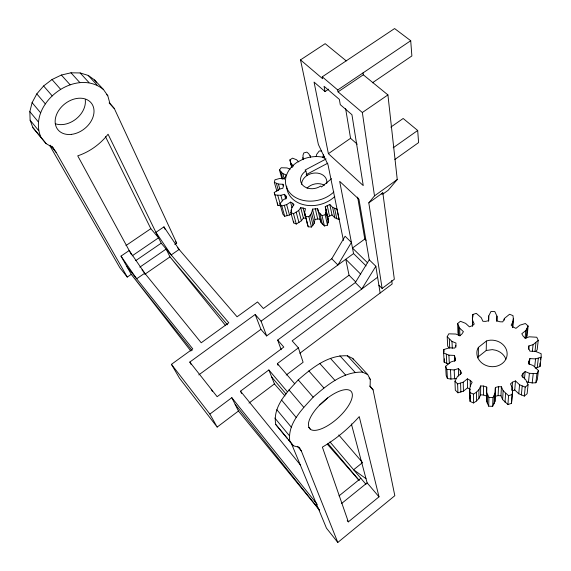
<?xml version="1.0" encoding="UTF-8"?>
<svg xmlns="http://www.w3.org/2000/svg" width="571" height="571" viewBox="0 0 571 571"><rect width="100%" height="100%" fill="white"/><g stroke="black" fill="none" stroke-linecap="round" stroke-linejoin="round"><path stroke-width="0.86" d="M488.612 321.259L488.733 315.949L490.981 311.466L494.8 311.566L496.984 316.177L496.963 320.881L500.003 321.787L502.787 321.873L504.421 318.425L509.553 314.271L512.994 315.606L513.336 318.675L512.944 321.773L511.138 325.163L513.086 326.955L515.92 328.361L519.917 325.185L525.37 323.514L528.111 325.998L525.798 330.552L521.794 333.75L523.264 336.305L525.249 338.125L529.396 336.811L536.776 337.24L538.239 340.345L533.071 344.67L528.874 345.926L528.874 348.396L529.867 351.165L535.562 351.429L541.144 353.685L541.165 357.16L535.591 358.895L529.867 358.617L528.874 361.322L528.874 363.841L533.128 365.54L538.424 370.515L537.304 379.708L535.862 382.77L532.186 382.955L527.054 381.892M488.733 315.949L488.69 320.638L485.65 321.373L482.888 321.295L481.317 317.776L476.3 313.358L472.881 314.457L472.403 317.462L472.638 320.559L474.251 324.071L472.26 325.684L469.412 326.84L465.658 323.372L460.426 321.287L457.649 323.507L459.676 328.182L463.424 331.672L461.875 334.064L459.862 335.684L455.901 334.042L448.763 333.828L447.207 336.74L451.989 341.429L455.986 343.043L455.872 345.476L454.78 348.103L449.277 347.839L443.81 349.538L443.624 352.935L448.899 355.155L454.43 355.426L455.273 358.181L455.151 360.658L450.969 361.914L445.644 366.268L446.907 369.444L454.202 369.929L458.385 368.602L460.283 370.493L461.653 373.148L457.499 376.46L454.959 381.235L457.614 383.912L463.224 382.192L467.385 378.851L470.233 380.379L472.167 382.306C468.206 387.873 469.99 395.068 470.09 401.442L473.552 402.955L476.45 401.006L476.471 392.17L478.941 389.665L480.696 385.939L483.573 386.06L486.72 387.088L486.663 392.227L488.926 397.38L488.683 406.167L492.652 406.352L494.964 401.463L495.35 387.452L498.526 386.688L501.424 386.817L503.13 390.7L508.54 395.682L512.166 394.504L512.594 391.164L512.251 387.745L510.453 383.89L512.515 382.163L515.477 380.936L519.567 384.754L525.22 387.109L528.075 384.697L525.698 379.594L521.601 375.797L523.129 373.263L525.17 371.55L529.403 373.327L536.961 373.612L538.424 370.515M477.756 357.889L478.355 356.754L478.405 347.389L486.413 341.037L488.462 340.409A15.189 13.247 7.1 0 1 507.127 353.099A15.189 13.247 7.1 0 1 490.182 366.546A15.189 13.247 7.1 0 1 477.499 349.109L478.405 347.389M494.964 401.463L495.314 388.266M476.45 401.006L478.876 398.529L478.941 389.665M478.876 398.529L480.596 394.861L480.696 385.939M488.683 406.167L486.456 401.078L486.513 396.003L483.423 394.982L480.596 394.861M483.423 394.982L483.573 386.06M337.804 542.45L301.352 451.004L299.347 447.357L293.401 445.801L275.743 424.474C272.41 406.716 287.22 391.899 298.233 379.893C311.93 368.01 328.254 354.691 347.461 355.819L352.75 358.438L367.724 374.583L370.279 379.38L370.136 386.11L373.084 389.857L394.825 495.692L337.804 542.45L326.469 528.161L291.253 443.153M478.355 356.754L486.221 350.487L486.413 341.037M486.456 401.078L486.72 387.088M487.348 403.576L487.57 394.754M492.652 406.352L492.966 397.559L495.321 392.605M496.784 321.494L496.984 316.177M494.029 403.883L494.372 395.053M494.993 396.374L498.112 395.624L498.526 386.688M504.329 320.195L504.421 318.425M512.594 391.164L511.502 403.369L507.94 404.518L502.63 399.593L500.96 395.753L501.424 386.817M448.071 363.934L444.174 362.185L444.359 358.824M502.63 399.593L503.13 390.7M505.042 402.298L505.585 393.44M512.594 327.069L512.944 321.773M512.744 327.533L513.336 318.675M507.94 404.518L508.54 395.682M290.118 169.202L287.056 167.931L281.16 167.76L279.483 169.994L282.816 173.584L285.907 174.826L285.486 176.682L284.237 178.687L279.711 178.48L274.958 179.772L274.351 182.363L278.42 184.069L282.966 184.276L283.287 186.374L282.859 188.266L279.226 189.215L274.244 192.527L274.865 194.947L280.832 195.318L284.465 194.318L285.785 195.753L286.556 197.773L282.681 200.285L279.947 203.911L281.781 205.938L286.642 204.639L290.525 202.113L292.666 203.276L294.008 204.739L291.917 207.48L290.825 212.555L293.508 213.747L298.676 210.463L300.717 207.68L305.485 208.672L304.607 212.562L307.555 224.81L308.247 226.801L311.488 227.022L314.171 223.361L315.006 219.5L317.704 219L320.031 219.15L320.795 222.105L324.385 225.959L327.497 225.117L328.475 220.035L325.234 206.709L329.788 204.475L332.636 207.373L336.969 209.164L339.095 219.599L334.82 217.808L332.015 214.924L329.788 204.475M327.497 225.117L325.185 214.753L326.191 209.636M511.909 390.357L512.515 382.163M512.073 390.186L512.251 387.745M511.502 403.369L512.166 394.504M528.075 384.697L527.133 393.704L524.321 396.081L518.775 393.747L514.757 389.972L515.477 380.936M518.775 393.747L519.567 384.754M300.717 207.68L303.379 218.043L301.374 220.799L296.285 224.046L293.644 222.861L293.794 221.184M525.084 338.439L525.798 330.552M527.083 328.432L526.191 338.096L527.197 335.691L528.111 325.998M522.743 377.417L523.129 373.263M303.158 159.273L302.994 155.241L303.808 152.928L306.813 152.122L308.754 153.692L310.595 156.975M521.359 395.018L522.201 386.039M524.449 379.044L525.17 371.55M528.532 349.373L528.874 345.926M524.321 396.081L525.22 387.109M528.618 363.855L528.874 361.322M529.26 364.548L529.867 358.617M528.446 382.477L529.403 373.327M532.336 351.572L533.071 344.67M534.984 351.379L535.948 342.728M532.186 382.955L533.214 373.805M534.72 366.525L535.591 358.895M538.239 340.345L537.14 349.895L535.448 351.657M535.205 368.059L537.232 367.56L538.346 358.217M535.862 382.77L536.961 373.612M540.402 359.666L540.616 357.953M537.232 367.56L540.002 366.518L541.165 357.16M469.833 398.137L470.19 395.653M322.822 157.582L323.464 154.698L324.15 158.017M304.943 214.489L305.635 216.495L308.925 216.709L311.659 213.019L312.523 209.122L317.619 208.758L318.39 211.734L322.023 215.61L324.385 225.959M316.184 156.518L316.677 154.356L319.275 150.951L321.637 151.072M121.009 256.108L136.655 278.798L144.749 273.209L129.196 250.533L121.009 256.108L131.244 274.344L127.269 277.078L56.243 152.521L52.967 147.603L46.144 143.656L32.897 127.654L30.12 120.181L29.835 111.645L32.104 102.659L36.801 93.88L43.61 85.971L52.011 79.533L61.368 75.037L70.982 72.802L80.14 72.952L88.198 75.422L94.622 79.99L103.437 89.497L107.798 95.764L109.875 103.315L114.357 108.597L176.675 243.068L174.74 244.395M41.162 137.768C26.209 104.671 75.151 66.486 103.437 89.497M289.875 441.747C287.042 423.853 302.145 409.264 313.172 397.145C327.012 385.161 343.185 371.564 362.542 372.128L367.724 374.583M331.758 258.777L345.091 236.23L351.401 242.39L337.918 264.994L331.758 258.777L263.388 308.526L257.55 301.966L237.072 316.798L177.431 247.507M281.16 349.745L277.67 340.08L355.333 282.552L369.251 259.812L358.973 199.322L339.681 181.364L353.549 253.567L366.097 265.915M369.251 259.812L375.846 266.243L361.764 289.033L355.333 282.552M368.809 202.862L382.827 192.791L394.34 279.276L382.12 288.434L368.809 202.862L374.49 195.867L397.252 179.537L387.923 94.922L363.299 74.808L363.035 72.895M381.721 194.119L382.827 192.791M397.252 179.537L388.137 190.3L382.756 194.169M331.53 178.694L321.552 186.96L320.674 186.067A12.826 10 -13.2 0 1 302.916 185.397A12.826 10 -13.2 0 1 305.792 171.022L305.085 170.058L326.127 158.938M348.339 521.873L379.016 496.834L359.245 416.609C348.56 428.507 336.198 439.035 322.379 447.114L348.339 521.873L347.225 520.502M341.501 503.572L367.124 482.859L351.365 423.91M339.031 495.878L360.865 478.291M454.959 381.235L455.315 390.171L457.928 392.812L463.431 391.128L467.528 387.837L467.385 378.851M217.166 427.079L238.45 411.027L231.812 397.68L209.885 414.089L217.166 427.079L179.458 378.138L171.443 364.334L192.762 348.888L126.933 266.657M249.006 403.069L274.43 383.905L268.87 369.958L240.505 391.178L241.583 393.455M286.207 375.033L303.115 362.278L298.39 347.867L292.152 340.858L377.609 277.235M299.861 353.242L392.17 283.987L391.685 280.489M277.956 365.19L277.356 363.606L298.39 347.867M191.064 364.384L189.808 362.064L255.194 314.485L260.904 329.339L266.65 335.934L349.045 275.215L345.755 259.263L360.744 274.194M198.787 374.904L260.904 329.339M266.65 335.934L261.068 321.173L353.549 253.567M357.646 197.095L364.798 239.056L352.485 248.028L367.667 262.903M394.839 159.487L418.6 142.607L417.687 130.481L403.169 118.483L390.821 127.119M393.212 147.761L417.687 130.481M328.668 89.119L325.049 91.553L324.057 86.292L339.367 99.411L340.273 104.657L351.936 114.7L363.249 185.582L328.389 153.678L350.558 138.303L345.612 108.597M144.713 274.351L169.972 256.893L166.168 249.027L139.831 267.149M374.49 195.867L362.342 112.516L387.923 94.922M135.691 260.654L161.2 243.175L108.076 134.221C100.31 144.092 89.661 151.886 77.727 155.833L131.273 254.359M163.927 226.887L155.919 232.34L171.193 254.937L179.116 249.463L163.927 226.887L165.033 229.242M132.101 255.887L158.581 237.8L150.823 228.685L105.492 136.669M125.97 245.551L150.823 228.685M372.399 82.809L411.877 55.951L410.713 40.712L394.597 28.55L322.265 76.821L322.629 78.719L300.51 59.891L325.177 43.674L346.269 60.897M332.015 214.924L327.533 217.13L328.475 220.035M362.342 112.516L338.061 91.86L337.739 89.968L410.713 40.712M338.061 91.86L363.299 74.808M473.552 402.955L473.523 394.147L476.471 392.17M306.877 175.597L305.935 170.922M291.788 167.51L289.925 159.866L292.53 158.16L296.592 159.766L298.704 161.9M279.947 203.911L282.902 214.261L284.715 216.281L289.504 215.003L291.417 213.754M327.847 163.163L306.17 174.64L307.02 175.504M512.58 390.878L514.757 389.972M445.644 366.268L446.158 375.368L447.4 378.509L450.933 379.073L456.215 378.473M486.221 350.487L492.316 349.623L495.878 350.28A14.925 13.09 7.8 0 1 505.892 359.209M322.023 215.61L325.185 214.753M498.112 395.624L500.96 395.753M488.926 397.38L492.966 397.559M303.379 218.043L305.692 218.201L303.058 207.83M274.244 192.527L277.877 205.353L280.732 205.788L277.763 195.382M469.733 389.272L469.997 392.62L473.523 394.147M467.528 387.837L470.318 389.343M366.011 478.684L353.606 469.747L362.549 462.581L338.789 434.981M322.265 76.821L337.739 89.968M325.049 91.553L314.057 82.088L328.389 153.678M350.558 138.303L357.225 144.185M314.542 501.024L315.863 502.216M364.798 239.056L366.068 240.277M378.887 285.229L382.12 288.434M349.045 275.215L355.754 281.981M290.325 161.764L290.982 163.449L293.615 166.132M106.627 94.501L107.798 95.764M369.094 378.095L370.279 379.38M88.198 75.422L97.027 84.979M347.461 355.819L362.542 372.128M109.132 102.923L114.357 108.597M369.594 386.06L373.084 389.857M80.14 72.952L88.962 82.567M339.866 355.769L355.012 372.271M70.982 72.802L79.776 82.488M330.431 358.381L345.605 375.076M61.368 75.037L70.119 84.801M319.817 363.52L334.963 380.429M52.011 79.533L60.69 89.383M308.804 370.872L323.864 387.966M255.194 314.485L261.068 321.173M277.67 340.08L283.801 347.068L217.144 396.695L189.808 362.064M274.43 383.905L285.008 395.96M327.311 444.188L359.038 480.354M43.61 85.971L52.211 95.907M298.233 379.893L313.172 397.145M275.743 424.474L287.234 438.271M175.568 241.79L176.675 243.068M277.356 363.606L294.743 383.805M36.801 93.88L45.33 103.886M288.933 389.886L303.722 407.251M367.124 482.859L379.016 496.834M161.2 243.175L228.807 322.786L201.213 342.771L142.015 269.84M268.87 369.958L287.313 391.685M329.974 441.911L365.961 484.287M227.444 324.771L169.972 256.893L225.723 325.727M271.689 377.031L286.064 394.011M328.054 443.61L359.116 480.297M32.897 127.654L46.144 143.656M32.104 102.659L40.548 112.723M281.61 400.078L296.235 417.508M308.804 427.351L310.517 429.406A27.879 11.027 -42 0 0 346.04 409.243A27.879 11.027 -42 0 0 339.517 391.121A27.879 11.027 -42 0 0 308.44 423.639L308.74 427.122L310.517 429.406M29.835 111.645L38.207 121.751M276.814 409.692L291.26 427.129M449.234 348.06L447.685 346.176L447.207 336.74M51.868 146.269L52.967 147.603M30.12 120.181L38.435 130.302M274.837 418.015L289.112 435.395M50.219 145.184L56.243 152.521M297.484 446.286L301.352 451.004M288.355 439.641L293.401 445.801M238.45 411.027L319.446 510.067M240.505 391.178L300.66 465.286M231.812 397.68L317.29 504.457M192.092 350.508L131.244 274.344L190.871 351.044M235.181 404.446L319.51 510.01M127.269 277.078L119.846 267.713L49.798 145.605M171.443 364.334L209.885 414.089M94.622 79.99L96.57 82.781M352.75 358.438L353.52 359.844M211.277 389.265L212.469 391.513M302.773 157.617L303.415 159.644M274.351 182.363L276.885 191.249M276.378 183.362L278.434 190.628M281.781 205.938L284.715 216.281M280.832 195.318L282.402 200.928M278.42 184.069L279.776 188.908M284.337 205.389L287.234 215.738M284.465 194.318L285.793 199.129M286.642 204.639L289.504 215.003M282.966 184.276L283.409 185.896M285.785 195.753L286.442 198.158M280.882 171.935L282.873 179.258M291.06 210.021L291.531 211.741M279.483 169.994L281.931 178.959M290.825 212.555L293.644 222.861M293.508 213.747L296.285 224.046M282.816 173.584L284.351 179.28M290.525 202.113L292.031 207.708M292.666 203.276L293.308 205.667M296.242 212.312L298.983 222.633M298.676 210.463L301.374 220.799M277.256 202.948L277.877 205.353M290.982 163.449L292.024 167.546M289.925 159.866L291.81 167.26M304.607 212.562L308.247 226.801M308.925 216.709L311.488 227.022M310.488 214.853L313.015 225.181M311.659 213.019L314.171 223.361M312.523 209.122L315.006 219.5M315.256 208.608L317.704 219M317.619 208.758L320.795 222.105M319.96 213.854L322.344 224.21M310.231 155.612L310.61 157.268M325.234 206.709L326.005 210.185M326.384 211.92L327.154 215.395M325.998 212.226L328.289 222.611M327.176 205.403L329.438 215.838M300.51 59.891L318.382 144.513L328.04 164.862L343.435 240.434M332.636 207.373L334.82 217.808M323.8 156.254L324.142 157.917M334.627 208.351L336.79 218.786M323.457 156.097L323.8 157.76M307.219 222.897L307.555 224.81M375.846 266.243L380.129 293.016M512.43 326.148L512.601 327.661M443.624 352.935L444.174 362.185M443.81 349.538L443.96 352.071M446.286 354.241L446.786 363.477M446.907 369.444L447.4 378.509M448.899 355.155L449.32 363.549M449.306 339.274L449.712 347.832M450.498 370.015L450.933 379.073M451.989 341.429L452.282 348.26M454.202 369.929L454.566 378.994M454.43 355.426L454.666 361.307M455.273 358.181L455.365 360.694M455.872 345.476L455.929 347.175M457.614 383.912L457.928 392.812M458.385 368.602L458.627 376.039M457.649 323.507L457.949 333.107L458.813 335.562L458.527 325.984M460.283 370.493L460.404 374.619M460.59 383.177L460.854 392.099M459.676 328.182L459.898 335.991M463.224 382.192L463.431 391.128M469.997 392.62L470.09 401.442M470.233 380.379L470.29 386.082M539.98 363.085L540.002 366.518M472.881 314.457L472.888 317.112M472.638 320.559L472.66 325.827M472.403 317.462L472.445 326.269M85.265 99.718A21.148 15.938 -37.9 0 1 76.143 118.904A21.148 15.938 -37.9 0 1 55.273 123.729M327.54 397.908A27.508 11.427 -41.9 0 1 319.789 404.953M333.871 191.935A28.115 21.919 -13.2 0 1 292.473 195.403A28.115 21.919 -13.2 0 1 297.127 162.257L303.429 159.016A28.115 21.919 -13.2 0 1 324.399 157.56M301.631 184.319A12.748 9.971 -13.2 0 1 315.142 173.006A12.748 9.971 -13.2 0 1 326.719 183.555M334.792 196.474A27.936 21.862 -13.2 0 1 304.514 204.918A27.936 21.862 -13.2 0 1 286.678 186.096M307.041 188.187A12.555 9.907 -13.1 0 1 324.428 185.232M71.611 134.356A21.363 15.86 -38.2 0 0 92.709 105.278A21.363 15.86 -38.2 0 0 59.42 109.439A21.363 15.86 -38.2 0 0 71.611 134.356"/></g></svg>
